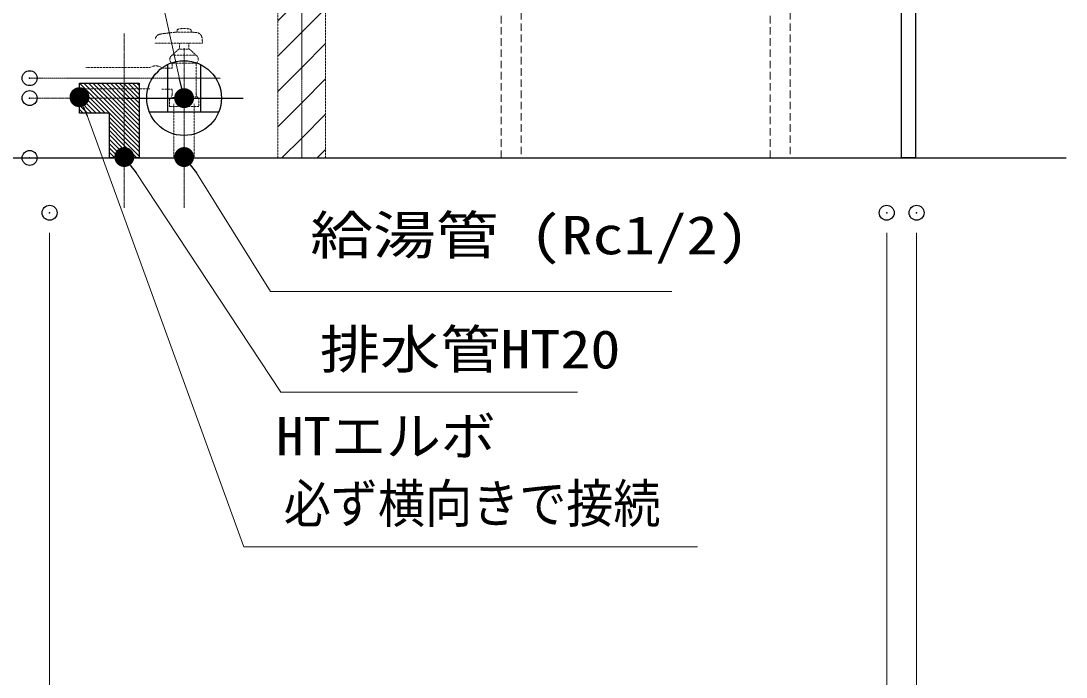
# Model space of a CAD drawing. Units: millimetres, scale not verified. Extents: x -9797 to 9797, y -4555 to 4555.
# Drawn here: x -6258 to -5209, y -2382 to -1724 of the extents above; entities that cross this region are included whole.
import ezdxf
from ezdxf.enums import TextEntityAlignment as Align

# ---------------------------------------------------------------- set-up
doc = ezdxf.new("R2010")
doc.units = ezdxf.units.MM
doc.header["$LTSCALE"] = 30
doc.header["$PDMODE"] = 32
doc.header["$PDSIZE"] = 15
for name, pattern in [('USER1', [0.375, 0.25, -0.125]), ('USER2', [1.75, 1, -0.25, 0.25, -0.25]), ('USER3', [2, 1.25, -0.25, 0.25, -0.25])]:
    doc.linetypes.add(name, pattern=pattern)
for name, color, linetype, lineweight in [('0-0_0', 7, 'Continuous', 25), ('0-1_KABE', 4, 'Continuous', 25), ('0-2_細線ﾚｲﾔｰ', 91, 'USER1', 9), ('0-3_寸法ﾚｲﾔｰ', 30, 'Continuous', 13), ('0-4_DEFPOINTS', 7, 'Continuous', 25), ('0-5_1', 7, 'Continuous', 25)]:
    doc.layers.add(name, color=color, linetype=linetype, lineweight=lineweight)
doc.styles.add('ＭＳ ゴシック', font='')
doc.styles.get('ＭＳ ゴシック').set_extended_font_data('MS Gothic')

# ---------------------------------------------------------------- blocks, each defined once
blk = doc.blocks.new('A$C5C1B39B1')
at = {"layer": '0-0_0', "color": 1}
for p, q in [((-450, 2177.6), (-377.6, 2250)), ((-450, 2045), (-245, 2250)), ((-450, 1912.4), (-112.4, 2250)), ((-429.8, 1800), (0, 2229.8)), ((0, 2229.8), (20.2, 2250)), ((0, 2097.3), (152.7, 2250)), ((0, 1964.7), (285.3, 2250)), ((0, 1832.1), (417.9, 2250)), ((100.5, 1800), (550.5, 2250)), ((233.1, 1800), (683.1, 2250)), ((365.6, 1800), (815.6, 2250)), ((498.2, 1800), (948.2, 2250)), ((630.8, 1800), (1080.8, 2250)), ((763.4, 1800), (1213.4, 2250)), ((896, 1800), (1346, 2250)), ((-297.3, 1800), (0, 2097.3)), ((-164.7, 1800), (0, 1964.7)), ((1028.6, 1800), (1350, 2121.4)), ((1161.1, 1800), (1350, 1988.9)), ((-450, 1779.8), (-429.8, 1800)), ((-450, 1647.3), (-297.3, 1800)), ((-450, 1514.7), (-164.7, 1800)), ((-450, 1382.1), (-32.1, 1800)), ((-450, 1249.5), (0, 1699.5)), ((-32.1, 1800), (0, 1832.1)), ((0, 1699.5), (100.5, 1800)), ((0, 1566.9), (233.1, 1800)), ((0, 1434.4), (365.6, 1800)), ((0, 1301.8), (498.2, 1800)), ((0, 1169.2), (630.8, 1800)), ((0, 1036.6), (763.4, 1800)), ((0, 904), (896, 1800)), ((578.6, 1350), (1028.6, 1800)), ((711.1, 1350), (1161.1, 1800)), ((843.7, 1350), (1293.7, 1800)), ((976.3, 1350), (1350, 1723.7)), ((1108.9, 1350), (1350, 1591.1)), ((1293.7, 1800), (1350, 1856.3)), ((-450, 1116.9), (0, 1566.9)), ((-450, 984.4), (0, 1434.4)), ((-450, 851.8), (0, 1301.8)), ((1241.5, 1350), (1350, 1458.5)), ((-450, 719.2), (0, 1169.2)), ((-450, 586.6), (0, 1036.6)), ((0, 771.4), (450, 1221.4)), ((0, 638.9), (450, 1088.9)), ((0, 506.3), (450, 956.3)), ((-450, 454), (0, 904)), ((-450, 321.4), (0, 771.4)), ((-450, 188.9), (0, 638.9)), ((0, 373.7), (450, 823.7)), ((0, 241.1), (450, 691.1)), ((-450, 56.3), (0, 506.3)), ((-373.7, 0), (0, 373.7)), ((0, 108.5), (450, 558.5)), ((24.1, 0), (450, 425.9)), ((-241.1, 0), (0, 241.1)), ((-108.5, 0), (0, 108.5)), ((156.6, 0), (450, 293.4)), ((289.2, 0), (450, 160.8)), ((421.8, 0), (450, 28.2))]:
    blk.add_line(p, q, dxfattribs=at)
at = {"layer": '0-0_0'}
blk.add_lwpolyline([(450, 0), (450, 1350), (1350, 1350), (1350, 2250), (-450, 2250), (-450, 0)], dxfattribs=at)
at = {"layer": '0-2_細線ﾚｲﾔｰ', "linetype": 'USER2'}
for p, q in [((0, -1500), (0, 3750)), ((2850, 1800), (-1950, 1800))]:
    blk.add_line(p, q, dxfattribs=at)
blk = doc.blocks.new('A$C5C1B39C9')
at = {"layer": '0-2_細線ﾚｲﾔｰ'}
for p, q in [((-255, 3781.8), (-378.4, 3770.7)), ((-255, 3781.8), (255, 3781.8)), ((-210, 3856.8), (-210, 3781.8)), ((210, 3856.8), (210, 3781.8)), ((-539.3, 3609.4), (-555, 3451.8)), ((884.7, 3451.8), (-555, 3451.8)), ((-165, 3272.6), (-360, 3092.6)), ((165, 3272.6), (-165, 3272.6)), ((-142.5, 3450.9), (-142.5, 3272.6)), ((142.5, 3451.8), (142.5, 3272.6)), ((165, 3272.6), (360, 3092.6)), ((-375, 2852.6), (375, 2852.6)), ((-360, 3092.6), (360, 3092.6)), ((-360, 1948.6), (-360, 2852.6)), ((360, 2701.2), (360, 2852.6)), ((360, 2701.2), (675, 2701.2)), ((1035, 2716.8), (2953.1, 2716.8)), ((1035, 2075.5), (2953.1, 2075.5)), ((-307.5, 1624.8), (-307.5, 0)), ((307.5, 1624.8), (307.5, 0)), ((441, 1546.8), (-441, 1546.8)), ((-307.5, 1461.6), (-306, 1546.8)), ((307.5, 1461.6), (306, 1546.8))]:
    blk.add_line(p, q, dxfattribs=at)
at = {"layer": '0-2_細線ﾚｲﾔｰ', "linetype": 'USER2'}
blk.add_line((0, -1500), (0, 3300), dxfattribs=at)
at = {"layer": '0-2_細線ﾚｲﾔｰ', "linetype": 'USER3'}
blk.add_line((4650, 2400), (-1098.8, 2400), dxfattribs=at)
at = {"layer": '0-2_細線ﾚｲﾔｰ'}
for points in [[(360, 1918.6), (360, 2072.5), (675, 2072.5)], [(-417.1, 1810.7), (-441, 1786.8), (-441, 1546.8)], [(417.1, 1780.7), (441, 1756.8), (441, 1546.8)]]:
    blk.add_lwpolyline(points, dxfattribs=at)
for centre, radius, start, end in [((-0.3, 3458.7), 450, 111.47058, 117.77649), ((0, 3145.8), 750, 77.29096, 102.70904), ((0.3, 3458.7), 450, 62.22351, 68.52942), ((-167.4, -1601.6), 5400, 80.53149, 85.51361), ((-360.2, 3591.6), 180, 95.80115, 174.3266), ((691.3, 3547.3), 180, 7.12494, 80.53149), ((-278, 2967), 150, 123.14417, 229.703), ((278, 2967), 150, 310.29703, 56.85583), ((855, 2440.2), 330, 56.94427, 123.05573), ((-555, 1948.6), 195, 314.99994, 0), ((555, 1918.6), 195, 180.00104, 225), ((-332, 1685.4), 150, 42.56357, 100.77432), ((0, 914.5), 900, 75.75171, 104.24823), ((315.7, 1670.1), 150, 71.62445, 128.89593)]:
    blk.add_arc(centre, radius, start, end, dxfattribs=at)
blk = doc.blocks.new('MUJI\u3000W2100~W2440 Ｒシンク\u3000正面図')
at = {"layer": '0-2_細線ﾚｲﾔｰ', "linetype": 'USER3'}
blk.add_line((-18000, -8832.5), (-18000, -25500), dxfattribs=at)
blk.add_line((-18000, -8832.5), (-18000, -25500), dxfattribs=at)
blk.add_line((-18000, -8832.5), (-18000, -25500), dxfattribs=at)
blk.add_line((-18000, -8832.5), (-18000, -25500), dxfattribs=at)
at = {"layer": '0-2_細線ﾚｲﾔｰ'}
for p, q in [((-18720, -11529), (-18720, -25500)), ((-18720, -11529), (-18720, -25500)), ((-18720, -11529), (-18720, -25500)), ((-18720, -11529), (-18720, -25500)), ((-17280, -12069), (-17280, -25500)), ((-17280, -12069), (-17280, -25500)), ((-17280, -12069), (-17280, -25500)), ((-17280, -12069), (-17280, -25500))]:
    blk.add_line(p, q, dxfattribs=at)
at = {"layer": '0-2_細線ﾚｲﾔｰ', "linetype": 'Continuous', "lineweight": 5}
for p, q in [((-18720, -21379.6), (-18000, -20659.6)), ((-18720, -21379.6), (-18000, -20659.6)), ((-18720, -21379.6), (-18000, -20659.6)), ((-18720, -21379.6), (-18000, -20659.6)), ((-18000, -21720.3), (-17280, -21000.3)), ((-18000, -21720.3), (-17280, -21000.3)), ((-18000, -21720.3), (-17280, -21000.3)), ((-18000, -21720.3), (-17280, -21000.3)), ((-18720, -22440.3), (-18000, -21720.3)), ((-18720, -22440.3), (-18000, -21720.3)), ((-18720, -22440.3), (-18000, -21720.3)), ((-18720, -22440.3), (-18000, -21720.3)), ((-18000, -22780.9), (-17280, -22060.9)), ((-18000, -22780.9), (-17280, -22060.9)), ((-18000, -22780.9), (-17280, -22060.9)), ((-18000, -22780.9), (-17280, -22060.9)), ((-18720, -23500.9), (-18000, -22780.9)), ((-18720, -23500.9), (-18000, -22780.9)), ((-18720, -23500.9), (-18000, -22780.9)), ((-18720, -23500.9), (-18000, -22780.9)), ((-18000, -23841.6), (-17280, -23121.6)), ((-18000, -23841.6), (-17280, -23121.6)), ((-18000, -23841.6), (-17280, -23121.6)), ((-18000, -23841.6), (-17280, -23121.6)), ((-18720, -24561.6), (-18000, -23841.6)), ((-18720, -24561.6), (-18000, -23841.6)), ((-18720, -24561.6), (-18000, -23841.6)), ((-18720, -24561.6), (-18000, -23841.6)), ((-17537.1, -25500), (-17280, -25242.9)), ((-17537.1, -25500), (-17280, -25242.9)), ((-17537.1, -25500), (-17280, -25242.9)), ((-17537.1, -25500), (-17280, -25242.9))]:
    blk.add_line(p, q, dxfattribs=at)
blk.add_lwpolyline([(-18597.7, -25500), (-18000, -24902.3), (-17280, -24182.3)], dxfattribs=at)
blk.add_lwpolyline([(-18597.7, -25500), (-18000, -24902.3), (-17280, -24182.3)], dxfattribs=at)
blk.add_lwpolyline([(-18597.7, -25500), (-18000, -24902.3), (-17280, -24182.3)], dxfattribs=at)
blk.add_lwpolyline([(-18597.7, -25500), (-18000, -24902.3), (-17280, -24182.3)], dxfattribs=at)
blk = doc.blocks.new('_DOT')
at = {"layer": '0-0_0', "color": 30}
blk.add_line((-15, 0), (-30, 0), dxfattribs=at)
for points in [[(0, 0), (-15, 0), (-14.88, 1.88)], [(0, 0), (-14.88, -1.88), (-15, 0)], [(0, 0), (-14.88, 1.88), (-14.53, 3.73)], [(0, 0), (-14.53, -3.73), (-14.88, -1.88)], [(0, 0), (-14.53, 3.73), (-13.95, 5.52)], [(0, 0), (-13.95, -5.52), (-14.53, -3.73)], [(0, 0), (-13.95, 5.52), (-13.14, 7.23)], [(0, 0), (-13.14, -7.23), (-13.95, -5.52)], [(0, 0), (-13.14, 7.23), (-12.14, 8.82)], [(0, 0), (-12.14, -8.82), (-13.14, -7.23)], [(0, 0), (-12.14, 8.82), (-10.93, 10.27)], [(0, 0), (-10.93, -10.27), (-12.14, -8.82)], [(0, 0), (-10.93, 10.27), (-9.56, 11.56)], [(0, 0), (-9.56, -11.56), (-10.93, -10.27)], [(0, 0), (-9.56, 11.56), (-8.04, 12.66)], [(0, 0), (-8.04, -12.66), (-9.56, -11.56)], [(0, 0), (-8.04, 12.66), (-6.39, 13.57)], [(0, 0), (-6.39, -13.57), (-8.04, -12.66)], [(0, 0), (-6.39, 13.57), (-4.64, 14.27)], [(0, 0), (-4.64, -14.27), (-6.39, -13.57)], [(0, 0), (-4.64, 14.27), (-2.81, 14.73)], [(0, 0), (-2.81, -14.73), (-4.64, -14.27)], [(0, 0), (-2.81, 14.73), (-0.94, 14.97)], [(0, 0), (-0.94, -14.97), (-2.81, -14.73)], [(0, 0), (-0.94, 14.97), (0.94, 14.97)], [(0, 0), (0.94, -14.97), (-0.94, -14.97)], [(0, 0), (0.94, 14.97), (2.81, 14.73)], [(0, 0), (2.81, 14.73), (4.64, 14.27)], [(0, 0), (4.64, 14.27), (6.39, 13.57)], [(0, 0), (6.39, 13.57), (8.04, 12.66)], [(0, 0), (8.04, 12.66), (9.56, 11.56)], [(0, 0), (9.56, 11.56), (10.93, 10.27)], [(0, 0), (10.93, 10.27), (12.14, 8.82)], [(0, 0), (12.14, 8.82), (13.14, 7.23)], [(0, 0), (13.14, 7.23), (13.95, 5.52)], [(0, 0), (13.95, 5.52), (14.53, 3.73)], [(0, 0), (14.53, 3.73), (14.88, 1.88)], [(0, 0), (14.88, 1.88), (15, 0)], [(0, 0), (2.81, -14.73), (0.94, -14.97)], [(0, 0), (4.64, -14.27), (2.81, -14.73)], [(0, 0), (6.39, -13.57), (4.64, -14.27)], [(0, 0), (8.04, -12.66), (6.39, -13.57)], [(0, 0), (9.56, -11.56), (8.04, -12.66)], [(0, 0), (10.93, -10.27), (9.56, -11.56)], [(0, 0), (12.14, -8.82), (10.93, -10.27)], [(0, 0), (13.14, -7.23), (12.14, -8.82)], [(0, 0), (13.95, -5.52), (13.14, -7.23)], [(0, 0), (14.53, -3.73), (13.95, -5.52)], [(0, 0), (14.88, -1.88), (14.53, -3.73)], [(0, 0), (15, 0), (14.88, -1.88)]]:
    blk.add_solid(points, dxfattribs=at)

msp = doc.modelspace()

# ---------------------------------------------------------------- linework, layer by layer
at = {"layer": '0-0_0', "color": 1}
for p, q in [((-6110.56, -1767.27), (-6110.56, -1815.13)), ((-6077.48, -1767.27), (-6077.48, -1815.13)), ((-6153.13, -1800.93), (-6034.9, -1800.93)), ((-6059.31, -1815.13), (-6128.72, -1815.13))]:
    msp.add_line(p, q, dxfattribs=at)
at = {"layer": '0-0_0'}
msp.add_line((-6139.08, -1860.93), (-6169.08, -1860.93), dxfattribs=at)
msp.add_lwpolyline([(-5374.02, -1023.93), (-5360.02, -1023.93), (-5360.02, -1860.93), (-5374.02, -1860.93)], close=True, dxfattribs=at)
at = {"layer": '0-0_0', "color": 1}
msp.add_circle((-6094.02, -1800.93), 37.5, dxfattribs=at)
at = {"layer": '0-1_KABE'}
msp.add_line((-7909.02, -1860.93), (-5209.02, -1860.93), dxfattribs=at)
at = {"layer": '0-2_細線ﾚｲﾔｰ'}
for points in [[(-5755.93, -1860.93), (-5775.93, -1860.93), (-5775.93, -1410.93), (-5755.93, -1410.93)], [(-5486.02, -1860.93), (-5506.02, -1860.93), (-5506.02, -1410.93), (-5486.02, -1410.93)]]:
    msp.add_lwpolyline(points, close=True, dxfattribs=at)
at = {"layer": '0-3_寸法ﾚｲﾔｰ'}
for p, q in [((-6229.02, -1935.93), (-6229.02, -2705.93)), ((-6229.02, -1935.93), (-6229.02, -2705.93)), ((-5389.02, -1935.93), (-5389.02, -2705.93)), ((-5389.02, -1935.93), (-5389.02, -2705.93)), ((-5359.02, -1935.93), (-5359.02, -2705.93))]:
    msp.add_line(p, q, dxfattribs=at)
for points in [[(-6799.04, -913.28), (-6291.33, -913.28), (-6098.77, -1781.5)], [(-5578.79, -2251.15), (-6034.01, -2251.15), (-6191.43, -1818.54)], [(-5699.19, -2095.8), (-5996.93, -2095.8), (-6142.01, -1876.03)], [(-5604.74, -1995.04), (-6007.47, -1995.04), (-6081.63, -1875.74)]]:
    msp.add_lwpolyline(points, dxfattribs=at)
at = {"layer": '0-4_DEFPOINTS'}
for p in [(-6249.02, -1780.93), (-6249.02, -1800.93), (-6249.02, -1860.93), (-6229.02, -1915.93), (-6229.02, -1915.93), (-5389.02, -1915.93), (-5359.02, -1915.93)]:
    msp.add_point(p, dxfattribs=at)

# ---------------------------------------------------------------- block references
at = {"layer": '0-2_細線ﾚｲﾔｰ', "xscale": -0.03333333, "yscale": 0.03333333}
for name, p in [('A$C5C1B39C9', (-6094.02, -1860.93)), ('A$C5C1B39B1', (-6154.02, -1860.93))]:
    msp.add_blockref(name, p, dxfattribs=at)
at = {"layer": '0-3_寸法ﾚｲﾔｰ', "xscale": 0.6666667, "yscale": 0.6666667}
for p, rotation in [((-6094.02, -1800.93), 283.75634), ((-6199.02, -1800.04), 112.29867), ((-6154.02, -1860.04), 126.91087), ((-6094.02, -1860.04), 128.28065)]:
    msp.add_blockref('_DOT', p, dxfattribs=dict(at, rotation=rotation))
at = {"layer": '0-5_1', "xscale": 0.03333333, "yscale": 0.03333333}
msp.add_blockref('MUJI\u3000W2100~W2440 Ｒシンク\u3000正面図', (-5376.02, -1010.93), dxfattribs=at)

# ---------------------------------------------------------------- texts
at = {"layer": '0-3_寸法ﾚｲﾔｰ', "color": 7, "style": 'ＭＳ ゴシック'}
for s, height, width, p in [('給湯管 (Rc1/2)', 38.48, 1.2, (-5967.47, -1969.11)), ('排水管HT20', 38.48, 1.15, (-5957.7, -2083.65)), ('HTエルボ', 38.48, 1.05, (-6001.63, -2170.75)), ('必ず横向きで接続', 38.49, 0.9, (-5994.01, -2238.36))]:
    msp.add_text(s, height=height, dxfattribs=dict(at, width=width)).set_placement(p, align=Align.BOTTOM_LEFT)

doc.saveas('drawing.dxf')
